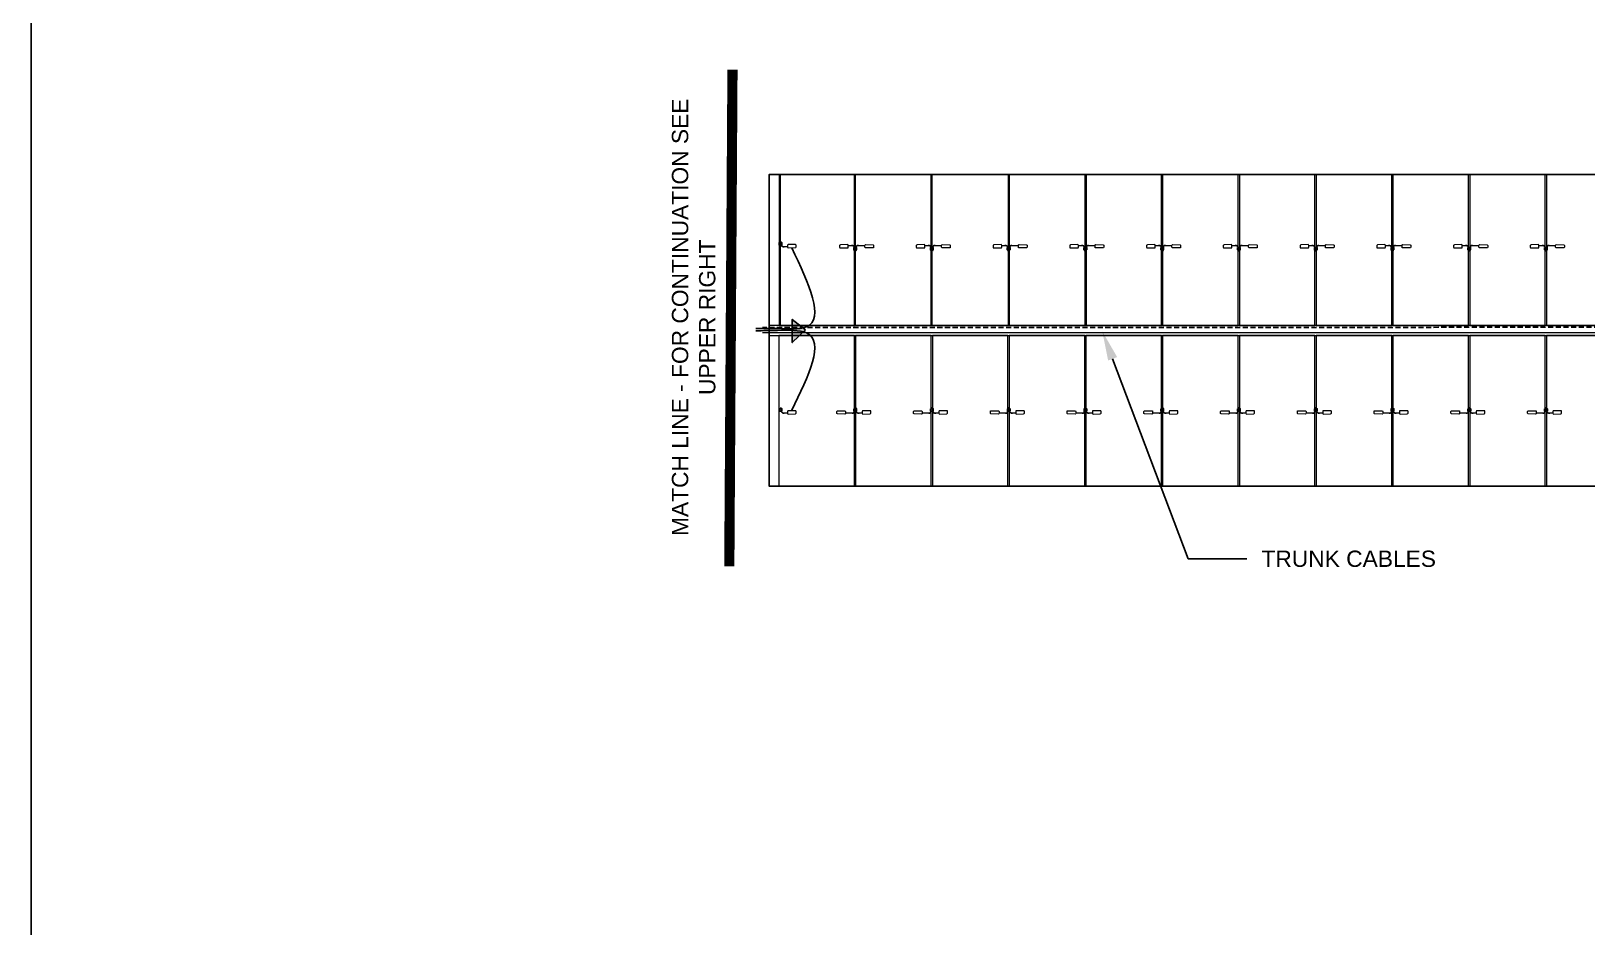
# Model space of a CAD drawing. Header units: feet. Extents: x -12372 to 90117, y -14865 to 4121.
# Drawn here: x 9.2 to 85.6, y 54.8 to 98.8 of the extents above; entities that cross this region are included whole.
import ezdxf
from ezdxf import colors
from ezdxf.entities.mleader import LeaderData, LeaderLine
from ezdxf.math import Vec2, Vec3

# ---------------------------------------------------------------- set-up
doc = ezdxf.new("R2010")
doc.units = ezdxf.units.FT
doc.header["$MEASUREMENT"] = 0
for name, pattern in [('ACAD-x100644055pbs01-civil$0${ Chain Double-Dash }', [0]), ('HIDDEN', [0.375, 0.25, -0.125]), ('PHANTOM', [2.5, 1.25, -0.25, 0.25, -0.25, 0.25, -0.25])]:
    doc.linetypes.add(name, pattern=pattern)
for name, color, linetype in [('@2x40.5 Tracker LR5', 5, 'Continuous'), ('E-CABL-HARN-NEG', 3, 'Continuous'), ('E-EQPM-HRDW', 16, 'Continuous'), ('E-TRNK-CABL-NEG', 6, 'HIDDEN'), ('E-TRUNK-CABLE-POS', 6, 'HIDDEN'), ('G-ANNO-TEXT', 1, 'Continuous'), ('G-MATC-LINE', 6, 'PHANTOM'), ('PDF_Ediciones', 1, 'Continuous'), ('XREF', 7, 'Continuous')]:
    doc.layers.add(name, color=color, linetype=linetype)
doc.layers.add('E-MODULE', color=253, linetype='Continuous', lineweight=0)
doc.layers.add('E-TRACER-EQMPT', color=252, linetype='Continuous', lineweight=0)
doc.styles.add('NEI-A', font='arial.ttf')

# ---------------------------------------------------------------- blocks, each defined once
blk = doc.blocks.new('CLIP')
blk.add_lwpolyline([(-0.09, 0.098), (0.046, 0.098), (0.046, -0.017), (-0.09, -0.017)], close=True)
at = {"layer": 'PDF_Ediciones', "lineweight": 0}
for points in [[(-0.901, -0.151, -0.414213), (-0.926, -0.118), (-0.926, -0.036, -0.414213), (-0.893, -0.003), (-0.532, -0.003, -0.414213), (-0.499, -0.036), (-0.499, -0.118, -0.414213), (-0.532, -0.167), (-0.901, -0.151)], [(0.707, -0.151, 0.414213), (0.748, -0.118), (0.748, -0.036, 0.414213), (0.715, -0.003), (0.354, -0.003, 0.414213), (0.321, -0.036), (0.321, -0.118, 0.414213), (0.354, -0.167), (0.707, -0.151)]]:
    blk.add_lwpolyline(points, format="xyb", dxfattribs=at)
at = {"layer": 'XREF', "flags": 128}
blk.add_lwpolyline([(-0.509, -0.098), (-0.181, -0.12, 0.486695), (-0.067, -0.029), (-0.066, 0.115, -0.78238), (0.016, 0.115), (0.016, -0.033, 0.37874), (0.164, -0.115), (0.328, -0.098)], format="xyb", dxfattribs=at)
blk = doc.blocks.new('Injected piece wire support')
h = blk.add_hatch(color=256)
h.dxf.hatch_style = 1
h.paths.add_polyline_path([(0, 0.569), (0, -0.569), (0.644, 0.065)])
at = {"layer": 'E-EQPM-HRDW', "flags": 128}
blk.add_lwpolyline([(0.644, 0.065), (0, 0.569), (0, -0.569)], close=True, dxfattribs=at)
blk = doc.blocks.new('*U44')
at = {"layer": 'Defpoints'}
blk.add_lwpolyline([(0, 20.5), (31.005, 20.5), (31.005, 0), (0, 0)], close=True, dxfattribs=at)

msp = doc.modelspace()

# ---------------------------------------------------------------- linework, layer by layer
for points in [[(45.888, 88.449), (46.023, 88.449), (46.023, 88.333), (45.888, 88.333)], [(45.888, 88.449), (46.023, 88.449), (46.023, 88.333), (45.888, 88.333)], [(45.888, 80.288), (46.023, 80.288), (46.023, 80.173), (45.888, 80.173)], [(45.888, 80.288), (46.023, 80.288), (46.023, 80.173), (45.888, 80.173)]]:
    msp.add_lwpolyline(points, close=True)
at = {"layer": '@2x40.5 Tracker LR5'}
msp.add_lwpolyline([(217.623, 91.785), (217.623, 76.489), (45.393, 76.489), (45.393, 91.785)], close=True, dxfattribs=at)
at = {"layer": 'E-CABL-HARN-NEG'}
for points in [[(46.508, 88.191), (47.223, 84.306), (45.805, 84.221), (44.74, 84.221)], [(46.508, 80.214), (47.239, 84.009), (45.815, 84.136), (44.745, 84.115)]]:
    msp.add_spline(points, degree=3, dxfattribs=at)
at = {"layer": 'E-MODULE'}
for points in [[(45.885, 91.785), (45.885, 84.383), (64.664, 84.383), (64.664, 91.785), (45.885, 91.785)], [(45.933, 91.785), (45.933, 84.383), (49.585, 84.366), (49.585, 91.768), (45.933, 91.785)], [(49.626, 91.778), (49.626, 84.377), (53.35, 84.383), (53.35, 91.785), (49.703, 91.785)], [(53.391, 91.778), (53.391, 84.377), (57.148, 84.383), (57.148, 91.785), (53.473, 91.785)], [(57.184, 91.772), (57.184, 84.371), (60.913, 84.383), (60.913, 91.785), (57.202, 91.785)], [(60.972, 91.785), (60.972, 84.383), (64.682, 84.383), (64.682, 91.785), (60.972, 91.785)], [(64.723, 91.785), (64.723, 84.383), (68.433, 84.383), (68.433, 91.785), (64.723, 91.785)], [(68.492, 91.785), (68.492, 84.383), (72.203, 84.383), (72.203, 91.785), (68.492, 91.785)], [(72.262, 91.785), (72.262, 84.383), (75.973, 84.383), (75.973, 91.785), (72.262, 91.785)], [(76.032, 91.785), (76.032, 84.383), (79.742, 84.383), (79.742, 91.785), (76.032, 91.785)], [(79.801, 91.785), (79.801, 84.383), (83.512, 84.383), (83.512, 91.785), (79.801, 91.785)], [(83.571, 91.785), (83.571, 84.383), (87.282, 84.383), (87.282, 91.785), (83.571, 91.785)], [(45.874, 83.891), (45.874, 76.489), (49.585, 76.489), (49.585, 83.891), (45.874, 83.891)], [(49.644, 83.891), (49.644, 76.489), (53.354, 76.489), (53.354, 83.891), (49.644, 83.891)], [(53.414, 83.891), (53.414, 76.489), (57.124, 76.489), (57.124, 83.891), (53.414, 83.891)], [(57.183, 83.891), (57.183, 76.489), (60.894, 76.489), (60.894, 83.891), (57.183, 83.891)], [(60.953, 83.891), (60.953, 76.489), (64.664, 76.489), (64.664, 83.891), (60.953, 83.891)], [(64.723, 83.891), (64.723, 76.489), (68.433, 76.489), (68.433, 83.891), (64.723, 83.891)], [(68.492, 83.891), (68.492, 76.489), (72.203, 76.489), (72.203, 83.891), (68.492, 83.891)], [(72.262, 83.891), (72.262, 76.489), (75.973, 76.489), (75.973, 83.891), (72.262, 83.891)], [(76.032, 83.891), (76.032, 76.489), (79.742, 76.489), (79.742, 83.891), (76.032, 83.891)], [(79.801, 83.891), (79.801, 76.489), (83.512, 76.489), (83.512, 83.891), (79.801, 83.891)], [(83.571, 83.891), (83.571, 76.489), (87.282, 76.489), (87.282, 83.891), (83.571, 83.891)]]:
    msp.add_lwpolyline(points, dxfattribs=at)
at = {"layer": 'E-TRACER-EQMPT'}
msp.add_lwpolyline([(132.491, 84.383), (45.393, 84.383), (45.393, 83.891), (132.491, 83.891)], dxfattribs=at)
at = {"layer": 'E-TRNK-CABL-NEG', "linetype": 'ACAD-x100644055pbs01-civil$0${ Chain Double-Dash }'}
msp.add_line((217.615, 83.952), (45.077, 84.033, -0.099), dxfattribs=at)
at = {"layer": 'E-TRUNK-CABLE-POS'}
msp.add_line((110.907, 84.296, -0.061), (45.077, 84.275, -0.099), dxfattribs=at)
at = {"layer": 'G-MATC-LINE', "const_width": 0.5}
msp.add_lwpolyline([(43.441, 72.548), (43.597, 96.942)], dxfattribs=at)
at = {"layer": 'PDF_Ediciones', "lineweight": 0}
for points in [[(46.684, 88.199, 0.414213), (46.725, 88.232), (46.725, 88.314, 0.414213), (46.692, 88.347), (46.331, 88.347, 0.414213), (46.299, 88.314), (46.299, 88.232, 0.414213), (46.331, 88.183), (46.684, 88.199)], [(46.684, 88.199, 0.414213), (46.725, 88.232), (46.725, 88.314, 0.414213), (46.692, 88.347), (46.331, 88.347, 0.414213), (46.299, 88.314), (46.299, 88.232, 0.414213), (46.331, 88.183), (46.684, 88.199)], [(46.684, 80.039, 0.414213), (46.725, 80.072), (46.725, 80.154, 0.414213), (46.692, 80.187), (46.331, 80.187, 0.414213), (46.299, 80.154), (46.299, 80.072, 0.414213), (46.331, 80.023), (46.684, 80.039)], [(46.684, 80.039, 0.414213), (46.725, 80.072), (46.725, 80.154, 0.414213), (46.692, 80.187), (46.331, 80.187, 0.414213), (46.299, 80.154), (46.299, 80.072, 0.414213), (46.331, 80.023), (46.684, 80.039)]]:
    msp.add_lwpolyline(points, format="xyb", dxfattribs=at)
at = {"layer": 'XREF', "flags": 128}
for points in [[(45.952, 88.497, -0.347123), (45.994, 88.465), (45.994, 88.317, 0.37874), (46.141, 88.235), (46.305, 88.252)], [(45.952, 88.497, -0.347123), (45.994, 88.465), (45.994, 88.317, 0.37874), (46.141, 88.235), (46.305, 88.252)], [(45.952, 80.337, -0.347123), (45.994, 80.305), (45.994, 80.157, 0.37874), (46.141, 80.075), (46.299, 80.091)], [(45.952, 80.337, -0.347123), (45.994, 80.305), (45.994, 80.157, 0.37874), (46.141, 80.075), (46.299, 80.091)]]:
    msp.add_lwpolyline(points, format="xyb", dxfattribs=at)

# ---------------------------------------------------------------- block references
at = {"layer": 'Defpoints', "xscale": 8, "yscale": 8, "zscale": 8}
msp.add_blockref('*U44', (9.153, 10.856), dxfattribs=at)
at = {"layer": 'XREF', "rotation": 180}
for p in [(49.602, 88.182), (53.367, 88.182), (57.141, 88.182), (60.906, 88.182), (64.681, 88.182), (68.445, 88.182), (72.22, 88.182), (75.985, 88.182), (79.759, 88.182), (83.524, 88.182)]:
    msp.add_blockref('CLIP', p, dxfattribs=at)
at = {"layer": 'XREF'}
for name, p in [('Injected piece wire support', (46.533, 84.103)), ('CLIP', (49.648, 80.19)), ('CLIP', (53.413, 80.19)), ('CLIP', (57.187, 80.19)), ('CLIP', (60.952, 80.19)), ('CLIP', (64.726, 80.19)), ('CLIP', (68.491, 80.19)), ('CLIP', (72.266, 80.19)), ('CLIP', (76.031, 80.19)), ('CLIP', (79.805, 80.19)), ('CLIP', (83.57, 80.19))]:
    msp.add_blockref(name, p, dxfattribs=at)

# ---------------------------------------------------------------- texts
at = {"layer": 'G-ANNO-TEXT', "insert": (41.694, 84.78), "char_height": 0.8, "attachment_point": 5, "rotation": 90, "style": 'NEI-A'}
msp.add_mtext_dynamic_manual_height_columns('MATCH LINE - FOR CONTINUATION SEE UPPER RIGHT', width=25.31657, gutter_width=0.547, heights=[0], dxfattribs=at)

# ---------------------------------------------------------------- leaders
at = {"layer": 'G-ANNO-TEXT'}
ml = msp.add_multileader_mtext('Standard', dxfattribs=at)
ml.set_content('TRUNK CABLES', color=256, style='NEI-A')
ml.set_leader_properties()
ml.build(insert=Vec2(0, 0))
ml.multileader.update_dxf_attribs({"dogleg_length": 0.36, "arrow_head_size": 1.44, "scale": 8})
ctx = ml.context
ctx.base_point, ctx.scale, ctx.char_height, ctx.arrow_head_size, ctx.landing_gap_size, ctx.plane_origin = Vec3(68.857, 72.915), 8, 0.8, 1.44, 0.72, Vec3(58.888, 84.664)
notes = []
notes.append((ctx, [(0, (1, 1, 0), (65.977, 72.915), (1, 0), 2.88, [(0, [(61.759, 84.089)], 0, [])])]))
ctx.mtext.insert, ctx.mtext.width, ctx.mtext.flow_direction = Vec3(69.577, 73.322), 13.23808, 5
for ctx, leaders in notes:
    for number, flags, end, landing, length, lines in leaders:
        leader = LeaderData()
        leader.index, (leader.has_last_leader_line, leader.has_dogleg_vector, leader.attachment_direction) = number, flags
        leader.last_leader_point, leader.dogleg_vector, leader.dogleg_length = Vec3(end), Vec3(landing), length
        for number, points, colour, breaks in lines:
            line = LeaderLine()
            line.index, line.vertices, line.color, line.breaks = number, Vec3.list(points), colors.encode_raw_color(colour), breaks
            leader.lines.append(line)
        ctx.leaders.append(leader)

doc.saveas('drawing.dxf')
